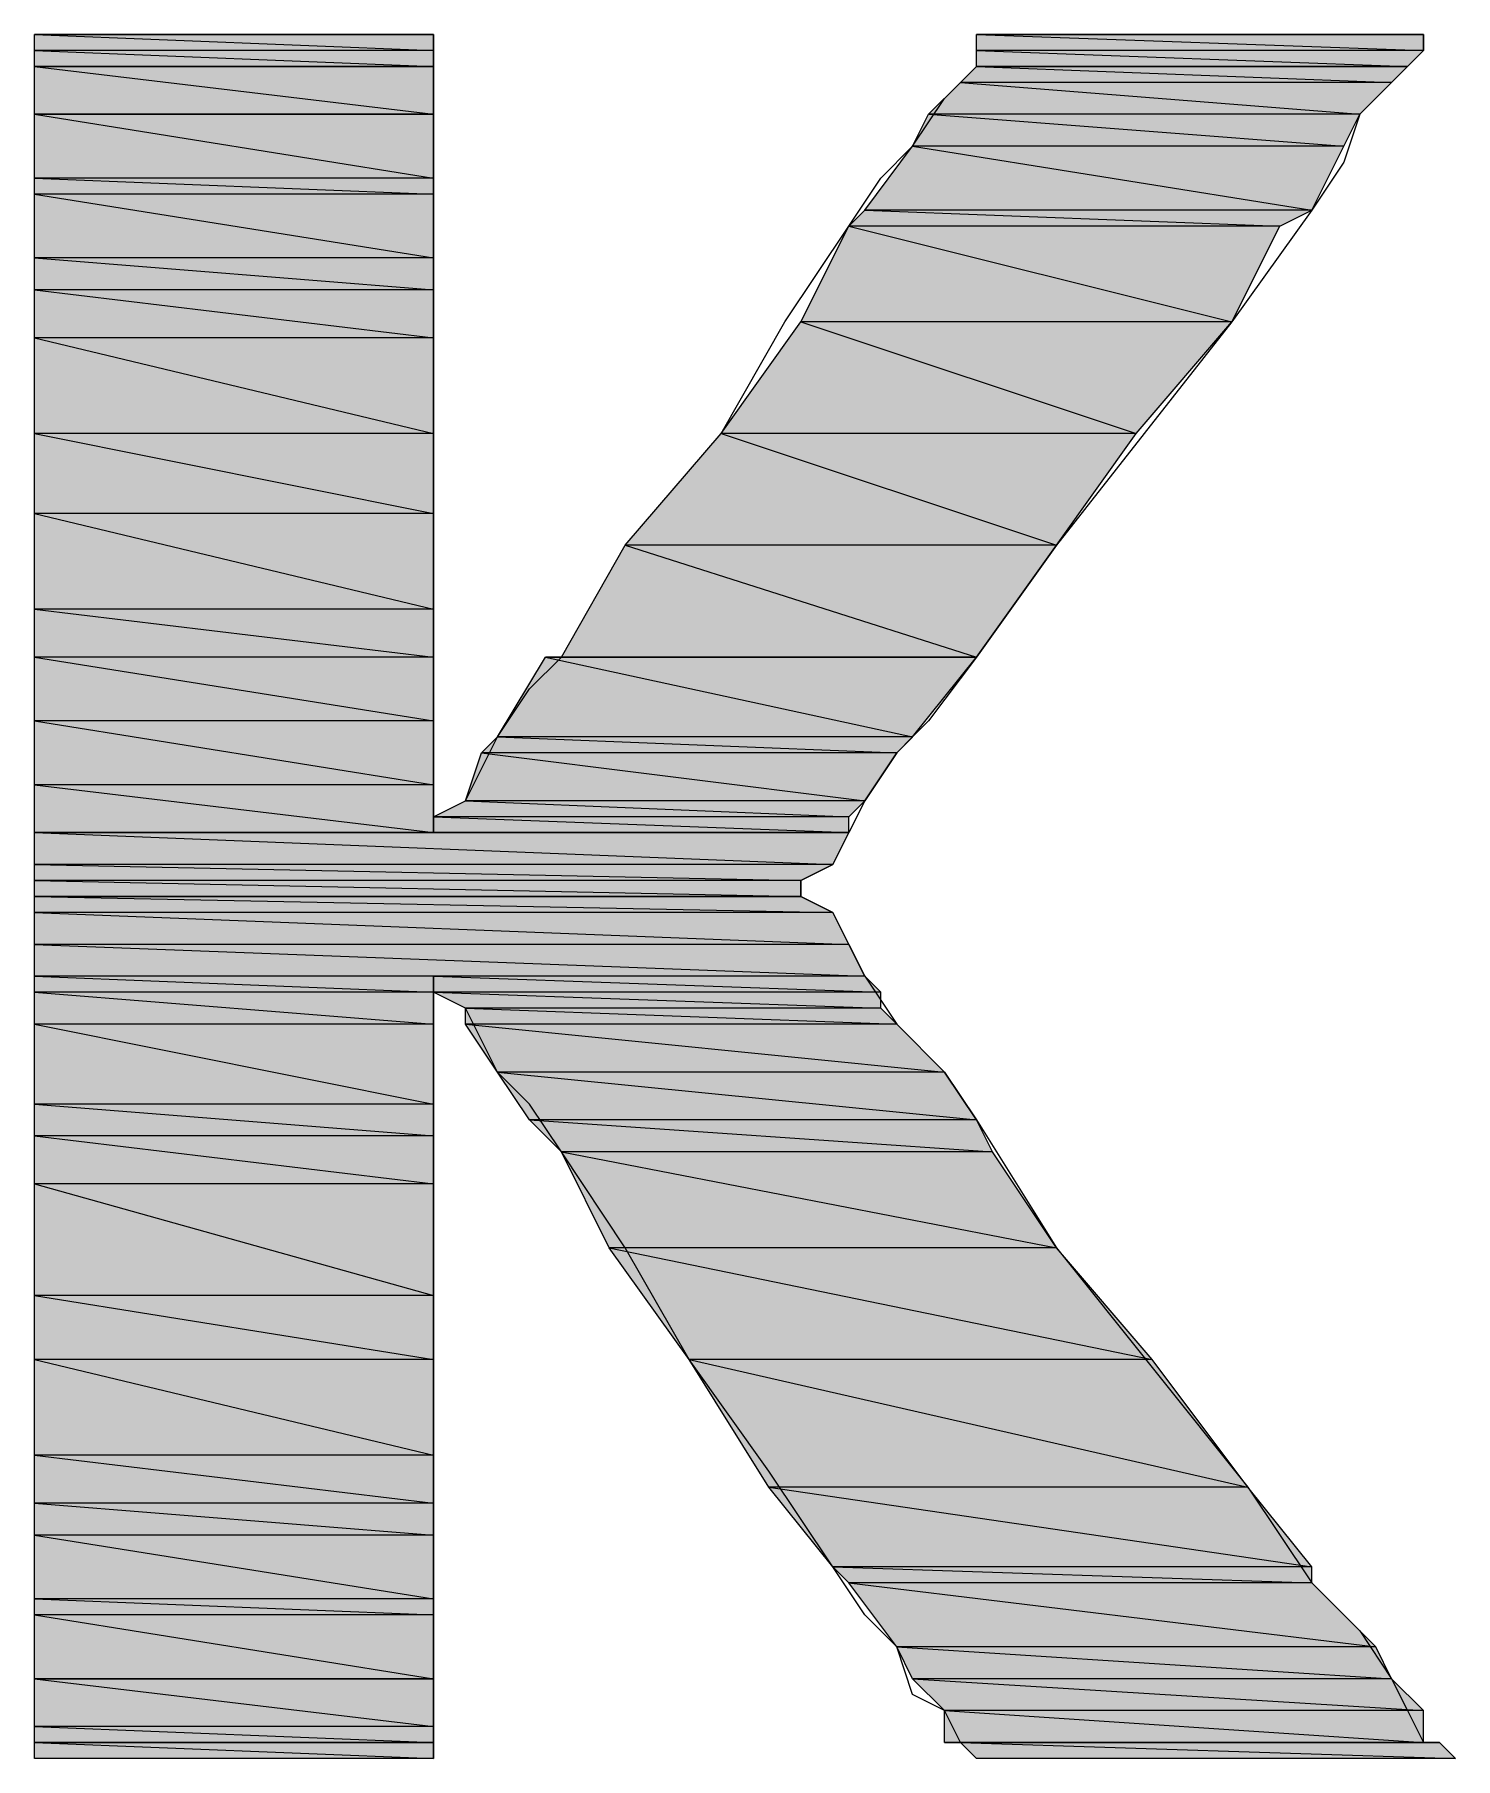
# Model space of a CAD drawing. Header units: millimetres. Extents: x -678 to 5260, y -935 to 3264.
# Drawn here: x 4863.18 to 4892.73, y -830.98 to -795.13 of the extents above; entities that cross this region are included whole.
import ezdxf

# ---------------------------------------------------------------- set-up
doc = ezdxf.new("R2010")
doc.units = ezdxf.units.MM
doc.header["$MEASUREMENT"] = 0
doc.layers.get('0').update_dxf_attribs({"linetype": 'CONTINUOUS'})

msp = doc.modelspace()

# ---------------------------------------------------------------- hatches: boundary and pattern name
at = {"true_color": 0x000007}
h = msp.add_hatch(color=7, dxfattribs=at)
h.paths.add_polyline_path([(4871.48192, -795.12832), (4863.18317, -795.12832), (4871.48192, -795.46027)])
h.paths.add_polyline_path([(4863.18317, -795.12832), (4871.48192, -795.46027), (4863.18317, -795.46027)])
h = msp.add_hatch(color=7, dxfattribs=at)
h.paths.add_polyline_path([(4892.06284, -795.12832), (4882.76823, -795.12832), (4892.06284, -795.46027)])
h.paths.add_polyline_path([(4882.76823, -795.12832), (4892.06284, -795.46027), (4882.76823, -795.46027)])
h = msp.add_hatch(color=7, dxfattribs=at)
h.paths.add_polyline_path([(4871.48192, -795.46027), (4863.18317, -795.46027), (4871.48192, -795.79222)])
h.paths.add_polyline_path([(4863.18317, -795.46027), (4871.48192, -795.79222), (4863.18317, -795.79222)])
h = msp.add_hatch(color=7, dxfattribs=at)
h.paths.add_polyline_path([(4892.06284, -795.46027), (4882.76823, -795.46027), (4891.73089, -795.79222)])
h.paths.add_polyline_path([(4882.76823, -795.46027), (4891.73089, -795.79222), (4882.76823, -795.79222)])
h = msp.add_hatch(color=7, dxfattribs=at)
h.paths.add_polyline_path([(4871.48192, -795.79222), (4863.18317, -795.79222), (4871.48192, -796.78807)])
h.paths.add_polyline_path([(4863.18317, -795.79222), (4871.48192, -796.78807), (4863.18317, -796.78807)])
h = msp.add_hatch(color=7, dxfattribs=at)
h.paths.add_polyline_path([(4891.73089, -795.79222), (4882.76823, -795.79222), (4891.39893, -796.12417)])
h.paths.add_polyline_path([(4882.76823, -795.79222), (4891.39893, -796.12417), (4882.43628, -796.12417)])
h = msp.add_hatch(color=7, dxfattribs=at)
h.paths.add_polyline_path([(4891.39893, -796.12417), (4882.43628, -796.12417), (4890.73503, -796.78807)])
h.paths.add_polyline_path([(4882.43628, -796.12417), (4890.73503, -796.78807), (4881.77238, -796.78807)])
h = msp.add_hatch(color=7, dxfattribs=at)
h.paths.add_polyline_path([(4871.48192, -796.78807), (4863.18317, -796.78807), (4871.48192, -798.11587)])
h.paths.add_polyline_path([(4863.18317, -796.78807), (4871.48192, -798.11587), (4863.18317, -798.11587)])
h = msp.add_hatch(color=7, dxfattribs=at)
h.paths.add_polyline_path([(4890.73503, -796.78807), (4881.77238, -796.78807), (4890.40308, -797.45197)])
h.paths.add_polyline_path([(4881.77238, -796.78807), (4890.40308, -797.45197), (4881.44043, -797.45197)])
h = msp.add_hatch(color=7, dxfattribs=at)
h.paths.add_polyline_path([(4890.40308, -797.45197), (4881.44043, -797.45197), (4889.73918, -798.77977)])
h.paths.add_polyline_path([(4881.44043, -797.45197), (4889.73918, -798.77977), (4880.44458, -798.77977)])
h = msp.add_hatch(color=7, dxfattribs=at)
h.paths.add_polyline_path([(4871.48192, -798.11587), (4863.18317, -798.11587), (4871.48192, -798.44782)])
h.paths.add_polyline_path([(4863.18317, -798.11587), (4871.48192, -798.44782), (4863.18317, -798.44782)])
h = msp.add_hatch(color=7, dxfattribs=at)
h.paths.add_polyline_path([(4871.48192, -798.44782), (4863.18317, -798.44782), (4871.48192, -799.77562)])
h.paths.add_polyline_path([(4863.18317, -798.44782), (4871.48192, -799.77562), (4863.18317, -799.77562)])
h = msp.add_hatch(color=7, dxfattribs=at)
h.paths.add_polyline_path([(4889.73918, -798.77977), (4880.44458, -798.77977), (4889.07528, -799.11172)])
h.paths.add_polyline_path([(4880.44458, -798.77977), (4889.07528, -799.11172), (4880.11263, -799.11172)])
h = msp.add_hatch(color=7, dxfattribs=at)
h.paths.add_polyline_path([(4889.07528, -799.11172), (4880.11263, -799.11172), (4888.07943, -801.10342)])
h.paths.add_polyline_path([(4880.11263, -799.11172), (4888.07943, -801.10342), (4879.11678, -801.10342)])
h = msp.add_hatch(color=7, dxfattribs=at)
h.paths.add_polyline_path([(4871.48192, -799.77562), (4863.18317, -799.77562), (4871.48192, -800.43952)])
h.paths.add_polyline_path([(4863.18317, -799.77562), (4871.48192, -800.43952), (4863.18317, -800.43952)])
h = msp.add_hatch(color=7, dxfattribs=at)
h.paths.add_polyline_path([(4871.48192, -800.43952), (4863.18317, -800.43952), (4871.48192, -801.43537)])
h.paths.add_polyline_path([(4863.18317, -800.43952), (4871.48192, -801.43537), (4863.18317, -801.43537)])
h = msp.add_hatch(color=7, dxfattribs=at)
h.paths.add_polyline_path([(4888.07943, -801.10342), (4879.11678, -801.10342), (4886.08773, -803.42707)])
h.paths.add_polyline_path([(4879.11678, -801.10342), (4886.08773, -803.42707), (4877.45703, -803.42707)])
h = msp.add_hatch(color=7, dxfattribs=at)
h.paths.add_polyline_path([(4871.48192, -801.43537), (4863.18317, -801.43537), (4871.48192, -803.42707)])
h.paths.add_polyline_path([(4863.18317, -801.43537), (4871.48192, -803.42707), (4863.18317, -803.42707)])
h = msp.add_hatch(color=7, dxfattribs=at)
h.paths.add_polyline_path([(4871.48192, -803.42707), (4863.18317, -803.42707), (4871.48192, -805.08682)])
h.paths.add_polyline_path([(4863.18317, -803.42707), (4871.48192, -805.08682), (4863.18317, -805.08682)])
h = msp.add_hatch(color=7, dxfattribs=at)
h.paths.add_polyline_path([(4886.08773, -803.42707), (4877.45703, -803.42707), (4884.42798, -805.75072)])
h.paths.add_polyline_path([(4877.45703, -803.42707), (4884.42798, -805.75072), (4875.46533, -805.75072)])
h = msp.add_hatch(color=7, dxfattribs=at)
h.paths.add_polyline_path([(4871.48192, -805.08682), (4863.18317, -805.08682), (4871.48192, -807.07852)])
h.paths.add_polyline_path([(4863.18317, -805.08682), (4871.48192, -807.07852), (4863.18317, -807.07852)])
h = msp.add_hatch(color=7, dxfattribs=at)
h.paths.add_polyline_path([(4884.42798, -805.75072), (4875.46533, -805.75072), (4882.76823, -808.07438)])
h.paths.add_polyline_path([(4875.46533, -805.75072), (4882.76823, -808.07438), (4874.13752, -808.07438)])
h = msp.add_hatch(color=7, dxfattribs=at)
h.paths.add_polyline_path([(4871.48192, -807.07852), (4863.18317, -807.07852), (4871.48192, -808.07438)])
h.paths.add_polyline_path([(4863.18317, -807.07852), (4871.48192, -808.07438), (4863.18317, -808.07438)])
h = msp.add_hatch(color=7, dxfattribs=at)
h.paths.add_polyline_path([(4871.48192, -808.07438), (4863.18317, -808.07438), (4871.48192, -809.40218)])
h.paths.add_polyline_path([(4863.18317, -808.07438), (4871.48192, -809.40218), (4863.18317, -809.40218)])
h = msp.add_hatch(color=7, dxfattribs=at)
h.paths.add_polyline_path([(4882.76823, -808.07438), (4873.80557, -808.07438), (4881.44043, -809.73413)])
h.paths.add_polyline_path([(4873.80557, -808.07438), (4881.44043, -809.73413), (4872.80972, -809.73413)])
h = msp.add_hatch(color=7, dxfattribs=at)
h.paths.add_polyline_path([(4882.76823, -808.07438), (4874.13752, -808.07438)])
h.paths.add_polyline_path([(4874.13752, -808.07438), (4882.76823, -808.07438), (4873.80557, -808.07438)])
h = msp.add_hatch(color=7, dxfattribs=at)
h.paths.add_polyline_path([(4871.48192, -809.40218), (4863.18317, -809.40218), (4871.48192, -810.72998)])
h.paths.add_polyline_path([(4863.18317, -809.40218), (4871.48192, -810.72998), (4863.18317, -810.72998)])
h = msp.add_hatch(color=7, dxfattribs=at)
h.paths.add_polyline_path([(4881.44043, -809.73413), (4872.80972, -809.73413), (4881.10848, -810.06608)])
h.paths.add_polyline_path([(4872.80972, -809.73413), (4881.10848, -810.06608), (4872.47777, -810.06608)])
h = msp.add_hatch(color=7, dxfattribs=at)
h.paths.add_polyline_path([(4881.10848, -810.06608), (4872.47777, -810.06608), (4880.44458, -811.06193)])
h.paths.add_polyline_path([(4872.47777, -810.06608), (4880.44458, -811.06193), (4872.14582, -811.06193)])
h = msp.add_hatch(color=7, dxfattribs=at)
h.paths.add_polyline_path([(4871.48192, -810.72998), (4863.18317, -810.72998), (4871.48192, -811.72583)])
h.paths.add_polyline_path([(4863.18317, -810.72998), (4871.48192, -811.72583), (4863.18317, -811.72583)])
h = msp.add_hatch(color=7, dxfattribs=at)
h.paths.add_polyline_path([(4880.44458, -811.06193), (4872.14582, -811.06193), (4880.11263, -811.39388)])
h.paths.add_polyline_path([(4872.14582, -811.06193), (4880.11263, -811.39388), (4871.48192, -811.39388)])
h = msp.add_hatch(color=7, dxfattribs=at)
h.paths.add_polyline_path([(4880.11263, -811.39388), (4871.48192, -811.39388), (4880.11263, -811.72583)])
h.paths.add_polyline_path([(4871.48192, -811.39388), (4880.11263, -811.72583), (4871.48192, -811.72583)])
h = msp.add_hatch(color=7, dxfattribs=at)
h.paths.add_polyline_path([(4880.11263, -811.72583), (4863.18317, -811.72583), (4879.78068, -812.38973)])
h.paths.add_polyline_path([(4863.18317, -811.72583), (4879.78068, -812.38973), (4863.18317, -812.38973)])
h = msp.add_hatch(color=7, dxfattribs=at)
h.paths.add_polyline_path([(4879.78068, -812.38973), (4863.18317, -812.38973), (4879.11678, -812.72168)])
h.paths.add_polyline_path([(4863.18317, -812.38973), (4879.11678, -812.72168), (4863.18317, -812.72168)])
h = msp.add_hatch(color=7, dxfattribs=at)
h.paths.add_polyline_path([(4879.11678, -812.72168), (4863.18317, -812.72168), (4879.11678, -813.05363)])
h.paths.add_polyline_path([(4863.18317, -812.72168), (4879.11678, -813.05363), (4863.18317, -813.05363)])
h = msp.add_hatch(color=7, dxfattribs=at)
h.paths.add_polyline_path([(4879.11678, -813.05363), (4863.18317, -813.05363), (4879.78068, -813.38558)])
h.paths.add_polyline_path([(4863.18317, -813.05363), (4879.78068, -813.38558), (4863.18317, -813.38558)])
h = msp.add_hatch(color=7, dxfattribs=at)
h.paths.add_polyline_path([(4879.78068, -813.38558), (4863.18317, -813.38558), (4880.11263, -814.04948)])
h.paths.add_polyline_path([(4863.18317, -813.38558), (4880.11263, -814.04948), (4863.18317, -814.04948)])
h = msp.add_hatch(color=7, dxfattribs=at)
h.paths.add_polyline_path([(4880.11263, -814.04948), (4863.18317, -814.04948), (4880.44458, -814.71338)])
h.paths.add_polyline_path([(4863.18317, -814.04948), (4880.44458, -814.71338), (4863.18317, -814.71338)])
h = msp.add_hatch(color=7, dxfattribs=at)
h.paths.add_polyline_path([(4871.48192, -814.71338), (4863.18317, -814.71338), (4871.48192, -815.04533)])
h.paths.add_polyline_path([(4863.18317, -814.71338), (4871.48192, -815.04533), (4863.18317, -815.04533)])
h = msp.add_hatch(color=7, dxfattribs=at)
h.paths.add_polyline_path([(4880.44458, -814.71338), (4871.48192, -814.71338), (4880.77653, -815.04533)])
h.paths.add_polyline_path([(4871.48192, -814.71338), (4880.77653, -815.04533), (4871.48192, -815.04533)])
h = msp.add_hatch(color=7, dxfattribs=at)
h.paths.add_polyline_path([(4871.48192, -815.04533), (4863.18317, -815.04533), (4871.48192, -815.70923)])
h.paths.add_polyline_path([(4863.18317, -815.04533), (4871.48192, -815.70923), (4863.18317, -815.70923)])
h = msp.add_hatch(color=7, dxfattribs=at)
h.paths.add_polyline_path([(4880.77653, -815.04533), (4871.48192, -815.04533), (4880.77653, -815.37728)])
h.paths.add_polyline_path([(4871.48192, -815.04533), (4880.77653, -815.37728), (4872.14582, -815.37728)])
h = msp.add_hatch(color=7, dxfattribs=at)
h.paths.add_polyline_path([(4880.77653, -815.37728), (4872.14582, -815.37728), (4881.10848, -815.70923)])
h.paths.add_polyline_path([(4872.14582, -815.37728), (4881.10848, -815.70923), (4872.14582, -815.70923)])
h = msp.add_hatch(color=7, dxfattribs=at)
h.paths.add_polyline_path([(4871.48192, -815.70923), (4863.18317, -815.70923), (4871.48192, -817.36898)])
h.paths.add_polyline_path([(4863.18317, -815.70923), (4871.48192, -817.36898), (4863.18317, -817.36898)])
h = msp.add_hatch(color=7, dxfattribs=at)
h.paths.add_polyline_path([(4881.10848, -815.70923), (4872.14582, -815.70923), (4882.10433, -816.70508)])
h.paths.add_polyline_path([(4872.14582, -815.70923), (4882.10433, -816.70508), (4872.80972, -816.70508)])
h = msp.add_hatch(color=7, dxfattribs=at)
h.paths.add_polyline_path([(4882.10433, -816.70508), (4872.80972, -816.70508), (4882.76823, -817.70093)])
h.paths.add_polyline_path([(4872.80972, -816.70508), (4882.76823, -817.70093), (4873.47362, -817.70093)])
h = msp.add_hatch(color=7, dxfattribs=at)
h.paths.add_polyline_path([(4871.48192, -817.36898), (4863.18317, -817.36898), (4871.48192, -818.03288)])
h.paths.add_polyline_path([(4863.18317, -817.36898), (4871.48192, -818.03288), (4863.18317, -818.03288)])
h = msp.add_hatch(color=7, dxfattribs=at)
h.paths.add_polyline_path([(4882.76823, -817.70093), (4873.47362, -817.70093), (4883.10018, -818.36483)])
h.paths.add_polyline_path([(4873.47362, -817.70093), (4883.10018, -818.36483), (4874.13752, -818.36483)])
h = msp.add_hatch(color=7, dxfattribs=at)
h.paths.add_polyline_path([(4871.48192, -818.03288), (4863.18317, -818.03288), (4871.48192, -819.02873)])
h.paths.add_polyline_path([(4863.18317, -818.03288), (4871.48192, -819.02873), (4863.18317, -819.02873)])
h = msp.add_hatch(color=7, dxfattribs=at)
h.paths.add_polyline_path([(4883.10018, -818.36483), (4874.13752, -818.36483), (4884.42798, -820.35653)])
h.paths.add_polyline_path([(4874.13752, -818.36483), (4884.42798, -820.35653), (4875.13337, -820.35653)])
h = msp.add_hatch(color=7, dxfattribs=at)
h.paths.add_polyline_path([(4871.48192, -819.02873), (4863.18317, -819.02873), (4871.48192, -821.35238)])
h.paths.add_polyline_path([(4863.18317, -819.02873), (4871.48192, -821.35238), (4863.18317, -821.35238)])
h = msp.add_hatch(color=7, dxfattribs=at)
h.paths.add_polyline_path([(4884.42798, -820.35653), (4875.13337, -820.35653), (4886.41968, -822.68018)])
h.paths.add_polyline_path([(4875.13337, -820.35653), (4886.41968, -822.68018), (4876.79313, -822.68018)])
h = msp.add_hatch(color=7, dxfattribs=at)
h.paths.add_polyline_path([(4871.48192, -821.35238), (4863.18317, -821.35238), (4871.48192, -822.68018)])
h.paths.add_polyline_path([(4863.18317, -821.35238), (4871.48192, -822.68018), (4863.18317, -822.68018)])
h = msp.add_hatch(color=7, dxfattribs=at)
h.paths.add_polyline_path([(4871.48192, -822.68018), (4863.18317, -822.68018), (4871.48192, -824.67189)])
h.paths.add_polyline_path([(4863.18317, -822.68018), (4871.48192, -824.67189), (4863.18317, -824.67189)])
h = msp.add_hatch(color=7, dxfattribs=at)
h.paths.add_polyline_path([(4886.41968, -822.68018), (4876.79313, -822.68018), (4888.41138, -825.33579)])
h.paths.add_polyline_path([(4876.79313, -822.68018), (4888.41138, -825.33579), (4878.45288, -825.33579)])
h = msp.add_hatch(color=7, dxfattribs=at)
h.paths.add_polyline_path([(4871.48192, -824.67189), (4863.18317, -824.67189), (4871.48192, -825.66774)])
h.paths.add_polyline_path([(4863.18317, -824.67189), (4871.48192, -825.66774), (4863.18317, -825.66774)])
h = msp.add_hatch(color=7, dxfattribs=at)
h.paths.add_polyline_path([(4888.41138, -825.33579), (4878.45288, -825.33579), (4889.73918, -826.99554)])
h.paths.add_polyline_path([(4878.45288, -825.33579), (4889.73918, -826.99554), (4879.78068, -826.99554)])
h = msp.add_hatch(color=7, dxfattribs=at)
h.paths.add_polyline_path([(4871.48192, -825.66774), (4863.18317, -825.66774), (4871.48192, -826.33164)])
h.paths.add_polyline_path([(4863.18317, -825.66774), (4871.48192, -826.33164), (4863.18317, -826.33164)])
h = msp.add_hatch(color=7, dxfattribs=at)
h.paths.add_polyline_path([(4871.48192, -826.33164), (4863.18317, -826.33164), (4871.48192, -827.65944)])
h.paths.add_polyline_path([(4863.18317, -826.33164), (4871.48192, -827.65944), (4863.18317, -827.65944)])
h = msp.add_hatch(color=7, dxfattribs=at)
h.paths.add_polyline_path([(4889.73918, -826.99554), (4879.78068, -826.99554), (4889.73918, -827.32749)])
h.paths.add_polyline_path([(4879.78068, -826.99554), (4889.73918, -827.32749), (4880.11263, -827.32749)])
h = msp.add_hatch(color=7, dxfattribs=at)
h.paths.add_polyline_path([(4889.73918, -827.32749), (4880.11263, -827.32749), (4891.06698, -828.65529)])
h.paths.add_polyline_path([(4880.11263, -827.32749), (4891.06698, -828.65529), (4881.10848, -828.65529)])
h = msp.add_hatch(color=7, dxfattribs=at)
h.paths.add_polyline_path([(4871.48192, -827.65944), (4863.18317, -827.65944), (4871.48192, -827.99139)])
h.paths.add_polyline_path([(4863.18317, -827.65944), (4871.48192, -827.99139), (4863.18317, -827.99139)])
h = msp.add_hatch(color=7, dxfattribs=at)
h.paths.add_polyline_path([(4871.48192, -827.99139), (4863.18317, -827.99139), (4871.48192, -829.31919)])
h.paths.add_polyline_path([(4863.18317, -827.99139), (4871.48192, -829.31919), (4863.18317, -829.31919)])
h = msp.add_hatch(color=7, dxfattribs=at)
h.paths.add_polyline_path([(4891.06698, -828.65529), (4881.10848, -828.65529), (4891.39893, -829.31919)])
h.paths.add_polyline_path([(4881.10848, -828.65529), (4891.39893, -829.31919), (4881.44043, -829.31919)])
h = msp.add_hatch(color=7, dxfattribs=at)
h.paths.add_polyline_path([(4871.48192, -829.31919), (4863.18317, -829.31919), (4871.48192, -830.31504)])
h.paths.add_polyline_path([(4863.18317, -829.31919), (4871.48192, -830.31504), (4863.18317, -830.31504)])
h = msp.add_hatch(color=7, dxfattribs=at)
h.paths.add_polyline_path([(4891.39893, -829.31919), (4881.44043, -829.31919), (4892.06284, -829.98309)])
h.paths.add_polyline_path([(4881.44043, -829.31919), (4892.06284, -829.98309), (4882.10433, -829.98309)])
h = msp.add_hatch(color=7, dxfattribs=at)
h.paths.add_polyline_path([(4892.06284, -829.98309), (4882.10433, -829.98309), (4892.06284, -830.64699)])
h.paths.add_polyline_path([(4882.10433, -829.98309), (4892.06284, -830.64699), (4882.10433, -830.64699)])
h = msp.add_hatch(color=7, dxfattribs=at)
h.paths.add_polyline_path([(4871.48192, -830.31504), (4863.18317, -830.31504), (4871.48192, -830.64699)])
h.paths.add_polyline_path([(4863.18317, -830.31504), (4871.48192, -830.64699), (4863.18317, -830.64699)])
h = msp.add_hatch(color=7, dxfattribs=at)
h.paths.add_polyline_path([(4871.48192, -830.64699), (4863.18317, -830.64699), (4871.48192, -830.97894)])
h.paths.add_polyline_path([(4863.18317, -830.64699), (4871.48192, -830.97894), (4863.18317, -830.97894)])
h = msp.add_hatch(color=7, dxfattribs=at)
h.paths.add_polyline_path([(4892.39479, -830.64699), (4882.43628, -830.64699), (4892.72674, -830.97894)])
h.paths.add_polyline_path([(4882.43628, -830.64699), (4892.72674, -830.97894), (4882.76823, -830.97894)])

# ---------------------------------------------------------------- linework, layer by layer
at = {"color": 7, "linetype": 'Continuous', "lineweight": -2, "true_color": 0x000007}
for points in [[(4871.48192, -795.12832), (4863.18317, -795.12832), (4871.48192, -795.46027)], [(4863.18317, -795.12832), (4871.48192, -795.46027), (4863.18317, -795.46027)], [(4883.10018, -795.12832), (4892.06284, -795.12832), (4882.76823, -795.12832)], [(4892.06284, -795.12832), (4882.76823, -795.12832), (4892.06284, -795.46027)], [(4882.76823, -795.12832), (4892.06284, -795.46027), (4882.76823, -795.46027)], [(4892.06284, -795.12832), (4883.10018, -795.12832)], [(4871.48192, -795.46027), (4863.18317, -795.46027), (4871.48192, -795.79222)], [(4863.18317, -795.46027), (4871.48192, -795.79222), (4863.18317, -795.79222)], [(4892.06284, -795.46027), (4882.76823, -795.46027), (4891.73089, -795.79222)], [(4882.76823, -795.46027), (4891.73089, -795.79222), (4882.76823, -795.79222)], [(4871.48192, -795.79222), (4863.18317, -795.79222)], [(4863.18317, -795.79222), (4871.48192, -795.79222)], [(4871.48192, -795.79222), (4863.18317, -795.79222), (4871.48192, -796.78807)], [(4863.18317, -795.79222), (4871.48192, -796.78807), (4863.18317, -796.78807)], [(4882.76823, -795.79222), (4891.39893, -796.12417), (4882.43628, -796.12417)], [(4891.73089, -795.79222), (4882.76823, -795.79222)], [(4882.76823, -795.79222), (4891.73089, -795.79222)], [(4891.73089, -795.79222), (4882.76823, -795.79222), (4891.39893, -796.12417)], [(4882.43628, -796.12417), (4890.73503, -796.78807), (4881.77238, -796.78807)], [(4891.39893, -796.12417), (4882.43628, -796.12417), (4890.73503, -796.78807)], [(4863.18317, -796.78807), (4871.48192, -796.78807), (4871.48192, -796.78807)], [(4871.48192, -796.78807), (4871.48192, -796.78807), (4863.18317, -796.78807)], [(4871.48192, -796.78807), (4863.18317, -796.78807), (4871.48192, -798.11587)], [(4863.18317, -796.78807), (4871.48192, -798.11587), (4863.18317, -798.11587)], [(4881.77238, -796.78807), (4890.40308, -797.45197), (4881.44043, -797.45197)], [(4890.73503, -796.78807), (4881.77238, -796.78807), (4890.40308, -797.45197)], [(4881.44043, -797.45197), (4889.73918, -798.77977), (4880.44458, -798.77977)], [(4890.40308, -797.45197), (4881.44043, -797.45197), (4889.73918, -798.77977)], [(4871.48192, -798.11587), (4863.18317, -798.11587), (4871.48192, -798.44782)], [(4863.18317, -798.11587), (4871.48192, -798.44782), (4863.18317, -798.44782)], [(4871.48192, -798.44782), (4863.18317, -798.44782), (4871.48192, -799.77562)], [(4863.18317, -798.44782), (4871.48192, -799.77562), (4863.18317, -799.77562)], [(4880.44458, -798.77977), (4889.07528, -799.11172), (4880.11263, -799.11172)], [(4889.73918, -798.77977), (4880.44458, -798.77977), (4889.07528, -799.11172)], [(4880.11263, -799.11172), (4888.07943, -801.10342), (4879.11678, -801.10342)], [(4889.07528, -799.11172), (4880.11263, -799.11172), (4888.07943, -801.10342)], [(4871.48192, -799.77562), (4863.18317, -799.77562), (4871.48192, -800.43952)], [(4863.18317, -799.77562), (4871.48192, -800.43952), (4863.18317, -800.43952)], [(4871.48192, -800.43952), (4863.18317, -800.43952), (4871.48192, -801.43537)], [(4863.18317, -800.43952), (4871.48192, -801.43537), (4863.18317, -801.43537)], [(4879.11678, -801.10342), (4886.08773, -803.42707), (4877.45703, -803.42707)], [(4888.07943, -801.10342), (4879.11678, -801.10342), (4886.08773, -803.42707)], [(4871.48192, -801.43537), (4863.18317, -801.43537), (4871.48192, -803.42707)], [(4863.18317, -801.43537), (4871.48192, -803.42707), (4863.18317, -803.42707)], [(4871.48192, -803.42707), (4863.18317, -803.42707), (4871.48192, -805.08682)], [(4863.18317, -803.42707), (4871.48192, -805.08682), (4863.18317, -805.08682)], [(4877.45703, -803.42707), (4884.42798, -805.75072), (4875.46533, -805.75072)], [(4886.08773, -803.42707), (4877.45703, -803.42707), (4884.42798, -805.75072)], [(4871.48192, -805.08682), (4863.18317, -805.08682), (4871.48192, -807.07852)], [(4863.18317, -805.08682), (4871.48192, -807.07852), (4863.18317, -807.07852)], [(4875.46533, -805.75072), (4882.76823, -808.07438), (4874.13752, -808.07438)], [(4884.42798, -805.75072), (4875.46533, -805.75072), (4882.76823, -808.07438)], [(4871.48192, -807.07852), (4863.18317, -807.07852), (4871.48192, -808.07438)], [(4863.18317, -807.07852), (4871.48192, -808.07438), (4863.18317, -808.07438)], [(4871.48192, -808.07438), (4863.18317, -808.07438), (4871.48192, -809.40218)], [(4863.18317, -808.07438), (4871.48192, -809.40218), (4863.18317, -809.40218)], [(4873.80557, -808.07438), (4881.44043, -809.73413), (4872.80972, -809.73413)], [(4874.13752, -808.07438), (4882.76823, -808.07438), (4873.80557, -808.07438)], [(4882.76823, -808.07438), (4873.80557, -808.07438), (4881.44043, -809.73413)], [(4882.76823, -808.07438), (4874.13752, -808.07438)], [(4871.48192, -809.40218), (4863.18317, -809.40218), (4871.48192, -810.72998)], [(4863.18317, -809.40218), (4871.48192, -810.72998), (4863.18317, -810.72998)], [(4872.80972, -809.73413), (4881.10848, -810.06608), (4872.47777, -810.06608)], [(4881.44043, -809.73413), (4872.80972, -809.73413), (4881.10848, -810.06608)], [(4872.47777, -810.06608), (4880.44458, -811.06193), (4872.14582, -811.06193)], [(4881.10848, -810.06608), (4872.47777, -810.06608), (4880.44458, -811.06193)], [(4871.48192, -810.72998), (4863.18317, -810.72998), (4871.48192, -811.72583)], [(4863.18317, -810.72998), (4871.48192, -811.72583), (4863.18317, -811.72583)], [(4872.14582, -811.06193), (4880.11263, -811.39388), (4871.48192, -811.39388)], [(4880.44458, -811.06193), (4872.14582, -811.06193), (4880.11263, -811.39388)], [(4880.11263, -811.39388), (4871.48192, -811.39388), (4880.11263, -811.72583)], [(4871.48192, -811.39388), (4880.11263, -811.72583), (4871.48192, -811.72583)], [(4871.48192, -811.72583), (4871.48192, -811.72583), (4863.18317, -811.72583)], [(4871.48192, -811.72583), (4863.18317, -811.72583)], [(4863.18317, -811.72583), (4871.48192, -811.72583), (4871.48192, -811.72583)], [(4871.48192, -811.72583), (4871.48192, -811.72583), (4863.18317, -811.72583)], [(4880.11263, -811.72583), (4863.18317, -811.72583)], [(4863.18317, -811.72583), (4880.11263, -811.72583)], [(4880.11263, -811.72583), (4863.18317, -811.72583), (4879.78068, -812.38973)], [(4863.18317, -811.72583), (4879.78068, -812.38973), (4863.18317, -812.38973)], [(4871.48192, -811.72583), (4880.11263, -811.72583), (4880.11263, -811.72583)], [(4880.11263, -811.72583), (4880.11263, -811.72583), (4871.48192, -811.72583)], [(4879.78068, -812.38973), (4863.18317, -812.38973), (4879.11678, -812.72168)], [(4863.18317, -812.38973), (4879.11678, -812.72168), (4863.18317, -812.72168)], [(4879.11678, -812.72168), (4863.18317, -812.72168), (4879.11678, -813.05363)], [(4863.18317, -812.72168), (4879.11678, -813.05363), (4863.18317, -813.05363)], [(4863.18317, -813.05363), (4879.11678, -813.05363), (4879.11678, -813.05363)], [(4879.11678, -813.05363), (4879.11678, -813.05363), (4863.18317, -813.05363)], [(4863.18317, -813.05363), (4879.11678, -813.05363), (4879.11678, -813.05363)], [(4879.11678, -813.05363), (4879.11678, -813.05363), (4863.18317, -813.05363)], [(4879.11678, -813.05363), (4863.18317, -813.05363), (4879.78068, -813.38558)], [(4863.18317, -813.05363), (4879.78068, -813.38558), (4863.18317, -813.38558)], [(4879.78068, -813.38558), (4863.18317, -813.38558), (4880.11263, -814.04948)], [(4863.18317, -813.38558), (4880.11263, -814.04948), (4863.18317, -814.04948)], [(4880.11263, -814.04948), (4863.18317, -814.04948), (4880.44458, -814.71338)], [(4863.18317, -814.04948), (4880.44458, -814.71338), (4863.18317, -814.71338)], [(4871.48192, -814.71338), (4863.18317, -814.71338), (4871.48192, -815.04533)], [(4863.18317, -814.71338), (4871.48192, -815.04533), (4863.18317, -815.04533)], [(4880.44458, -814.71338), (4871.48192, -814.71338), (4880.77653, -815.04533)], [(4871.48192, -814.71338), (4880.77653, -815.04533), (4871.48192, -815.04533)], [(4871.48192, -815.04533), (4863.18317, -815.04533), (4871.48192, -815.70923)], [(4863.18317, -815.04533), (4871.48192, -815.70923), (4863.18317, -815.70923)], [(4880.77653, -815.04533), (4871.48192, -815.04533), (4880.77653, -815.37728)], [(4871.48192, -815.04533), (4880.77653, -815.37728), (4872.14582, -815.37728)], [(4880.77653, -815.37728), (4872.14582, -815.37728), (4881.10848, -815.70923)], [(4872.14582, -815.37728), (4881.10848, -815.70923), (4872.14582, -815.70923)], [(4871.48192, -815.70923), (4863.18317, -815.70923), (4871.48192, -817.36898)], [(4863.18317, -815.70923), (4871.48192, -817.36898), (4863.18317, -817.36898)], [(4881.10848, -815.70923), (4872.14582, -815.70923), (4882.10433, -816.70508)], [(4872.14582, -815.70923), (4882.10433, -816.70508), (4872.80972, -816.70508)], [(4882.10433, -816.70508), (4872.80972, -816.70508), (4882.76823, -817.70093)], [(4872.80972, -816.70508), (4882.76823, -817.70093), (4873.47362, -817.70093)], [(4871.48192, -817.36898), (4863.18317, -817.36898), (4871.48192, -818.03288)], [(4863.18317, -817.36898), (4871.48192, -818.03288), (4863.18317, -818.03288)], [(4882.76823, -817.70093), (4873.47362, -817.70093), (4883.10018, -818.36483)], [(4873.47362, -817.70093), (4883.10018, -818.36483), (4874.13752, -818.36483)], [(4871.48192, -818.03288), (4863.18317, -818.03288), (4871.48192, -819.02873)], [(4863.18317, -818.03288), (4871.48192, -819.02873), (4863.18317, -819.02873)], [(4883.10018, -818.36483), (4874.13752, -818.36483), (4884.42798, -820.35653)], [(4874.13752, -818.36483), (4884.42798, -820.35653), (4875.13337, -820.35653)], [(4871.48192, -819.02873), (4863.18317, -819.02873), (4871.48192, -821.35238)], [(4863.18317, -819.02873), (4871.48192, -821.35238), (4863.18317, -821.35238)], [(4884.42798, -820.35653), (4875.13337, -820.35653), (4886.41968, -822.68018)], [(4875.13337, -820.35653), (4886.41968, -822.68018), (4876.79313, -822.68018)], [(4871.48192, -821.35238), (4863.18317, -821.35238), (4871.48192, -822.68018)], [(4863.18317, -821.35238), (4871.48192, -822.68018), (4863.18317, -822.68018)], [(4871.48192, -822.68018), (4863.18317, -822.68018), (4871.48192, -824.67189)], [(4863.18317, -822.68018), (4871.48192, -824.67189), (4863.18317, -824.67189)], [(4886.41968, -822.68018), (4876.79313, -822.68018), (4888.41138, -825.33579)], [(4876.79313, -822.68018), (4888.41138, -825.33579), (4878.45288, -825.33579)], [(4871.48192, -824.67189), (4863.18317, -824.67189), (4871.48192, -825.66774)], [(4863.18317, -824.67189), (4871.48192, -825.66774), (4863.18317, -825.66774)], [(4888.41138, -825.33579), (4878.45288, -825.33579), (4889.73918, -826.99554)], [(4878.45288, -825.33579), (4889.73918, -826.99554), (4879.78068, -826.99554)], [(4871.48192, -825.66774), (4863.18317, -825.66774), (4871.48192, -826.33164)], [(4863.18317, -825.66774), (4871.48192, -826.33164), (4863.18317, -826.33164)], [(4871.48192, -826.33164), (4863.18317, -826.33164), (4871.48192, -827.65944)], [(4863.18317, -826.33164), (4871.48192, -827.65944), (4863.18317, -827.65944)], [(4889.73918, -826.99554), (4879.78068, -826.99554), (4889.73918, -827.32749)], [(4879.78068, -826.99554), (4889.73918, -827.32749), (4880.11263, -827.32749)], [(4889.73918, -827.32749), (4880.11263, -827.32749), (4891.06698, -828.65529)], [(4880.11263, -827.32749), (4891.06698, -828.65529), (4881.10848, -828.65529)], [(4871.48192, -827.65944), (4863.18317, -827.65944), (4871.48192, -827.99139)], [(4863.18317, -827.65944), (4871.48192, -827.99139), (4863.18317, -827.99139)], [(4871.48192, -827.99139), (4863.18317, -827.99139), (4871.48192, -829.31919)], [(4863.18317, -827.99139), (4871.48192, -829.31919), (4863.18317, -829.31919)], [(4891.06698, -828.65529), (4881.10848, -828.65529), (4891.39893, -829.31919)], [(4881.10848, -828.65529), (4891.39893, -829.31919), (4881.44043, -829.31919)], [(4871.48192, -829.31919), (4863.18317, -829.31919)], [(4863.18317, -829.31919), (4871.48192, -829.31919)], [(4871.48192, -829.31919), (4863.18317, -829.31919), (4871.48192, -830.31504)], [(4863.18317, -829.31919), (4871.48192, -830.31504), (4863.18317, -830.31504)], [(4891.39893, -829.31919), (4881.44043, -829.31919), (4892.06284, -829.98309)], [(4881.44043, -829.31919), (4892.06284, -829.98309), (4882.10433, -829.98309)], [(4892.06284, -829.98309), (4882.10433, -829.98309), (4892.06284, -830.64699)], [(4882.10433, -829.98309), (4892.06284, -830.64699), (4882.10433, -830.64699)], [(4871.48192, -830.31504), (4863.18317, -830.31504), (4871.48192, -830.64699)], [(4863.18317, -830.31504), (4871.48192, -830.64699), (4863.18317, -830.64699)], [(4871.48192, -830.64699), (4863.18317, -830.64699)], [(4863.18317, -830.64699), (4871.48192, -830.64699)], [(4871.48192, -830.64699), (4863.18317, -830.64699), (4871.48192, -830.97894)], [(4863.18317, -830.64699), (4871.48192, -830.97894), (4863.18317, -830.97894)], [(4892.06284, -830.64699), (4882.10433, -830.64699), (4892.39479, -830.64699)], [(4882.10433, -830.64699), (4892.39479, -830.64699), (4882.43628, -830.64699)], [(4892.39479, -830.64699), (4882.43628, -830.64699)], [(4882.43628, -830.64699), (4892.39479, -830.64699)], [(4882.43628, -830.64699), (4892.39479, -830.64699), (4892.39479, -830.64699)], [(4892.39479, -830.64699), (4892.39479, -830.64699), (4882.43628, -830.64699)], [(4892.39479, -830.64699), (4882.43628, -830.64699), (4892.72674, -830.97894)], [(4882.43628, -830.64699), (4892.72674, -830.97894), (4882.76823, -830.97894)]]:
    msp.add_lwpolyline(points, close=True, dxfattribs=at)
at = {"color": 7, "linetype": 'Continuous', "lineweight": 9, "true_color": 0x000007}
msp.add_lwpolyline([(4892.72674, -830.97894), (4892.39479, -830.97894), (4892.06284, -830.97894), (4891.39893, -830.97894), (4890.40308, -830.97894), (4889.40723, -830.97894), (4886.75163, -830.97894), (4885.09188, -830.97894), (4884.09603, -830.97894), (4883.10018, -830.97894), (4882.76823, -830.97894), (4882.43628, -830.64699), (4882.43628, -830.64699), (4882.10433, -829.98309), (4881.44043, -829.65114), (4881.10848, -828.65529), (4880.44458, -827.99139), (4879.78068, -826.99554), (4878.45288, -825.00384), (4876.79313, -822.68018), (4875.46533, -820.35653), (4874.13752, -818.36483), (4873.47362, -817.36898), (4872.80972, -816.70508), (4872.47777, -816.04118), (4872.14582, -815.37728), (4871.48192, -815.04533), (4871.48192, -814.71338), (4871.48192, -814.71338), (4871.48192, -815.04533), (4871.48192, -815.04533), (4871.48192, -815.70923), (4871.48192, -816.37313), (4871.48192, -817.36898), (4871.48192, -819.36068), (4871.48192, -821.35238), (4871.48192, -825.66774), (4871.48192, -827.65944), (4871.48192, -828.65529), (4871.48192, -829.31919), (4871.48192, -829.98309), (4871.48192, -830.64699), (4871.48192, -830.64699), (4871.48192, -830.97894), (4870.81802, -830.97894), (4869.82217, -830.97894), (4868.82632, -830.97894), (4866.50267, -830.97894), (4865.50682, -830.97894), (4864.17902, -830.97894), (4863.84707, -830.97894), (4863.18317, -830.97894), (4863.18317, -830.64699), (4863.18317, -830.31504), (4863.18317, -829.31919), (4863.18317, -827.99139), (4863.18317, -826.33164), (4863.18317, -824.67189), (4863.18317, -822.68018), (4863.18317, -820.35653), (4863.18317, -818.03288), (4863.18317, -813.05363), (4863.18317, -808.07438), (4863.18317, -805.75072), (4863.18317, -803.42707), (4863.18317, -801.43537), (4863.18317, -799.77562), (4863.18317, -798.11587), (4863.18317, -796.78807), (4863.18317, -795.79222), (4863.18317, -795.46027), (4863.18317, -795.12832), (4863.84707, -795.12832), (4864.17902, -795.12832), (4865.50682, -795.12832), (4866.50267, -795.12832), (4868.82632, -795.12832), (4869.82217, -795.12832), (4870.81802, -795.12832), (4871.48192, -795.12832), (4871.48192, -795.46027), (4871.48192, -795.79222), (4871.48192, -796.12417), (4871.48192, -796.78807), (4871.48192, -797.45197), (4871.48192, -798.44782), (4871.48192, -800.43952), (4871.48192, -805.08682), (4871.48192, -807.07852), (4871.48192, -809.40218), (4871.48192, -809.73413), (4871.48192, -810.72998), (4871.48192, -811.06193), (4871.48192, -811.72583), (4871.48192, -811.72583), (4871.48192, -811.72583), (4871.48192, -811.39388), (4872.14582, -811.06193), (4872.47777, -810.39803), (4872.80972, -809.73413), (4873.47362, -808.73828), (4874.13752, -808.07438), (4875.46533, -805.75072), (4877.45703, -803.42707), (4878.78483, -801.10342), (4880.11263, -799.11172), (4880.77653, -798.11587), (4881.44043, -797.45197), (4882.10433, -796.45612), (4882.43628, -796.12417), (4882.76823, -795.79222), (4882.76823, -795.12832), (4883.10018, -795.12832), (4883.43213, -795.12832), (4884.42798, -795.12832), (4885.42383, -795.12832), (4886.75163, -795.12832), (4889.07528, -795.12832), (4890.40308, -795.12832), (4891.06698, -795.12832), (4891.73089, -795.12832), (4892.06284, -795.12832), (4892.06284, -795.46027), (4891.73089, -795.79222), (4891.39893, -796.12417), (4890.73503, -796.78807), (4890.40308, -797.78392), (4889.73918, -798.77977), (4888.07943, -801.10342), (4884.42798, -805.75072), (4882.76823, -808.07438), (4881.77238, -809.40218), (4881.10848, -810.06608), (4880.44458, -811.06193), (4880.11263, -811.72583), (4879.78068, -812.38973), (4879.11678, -812.72168), (4879.11678, -813.05363), (4879.78068, -813.38558), (4880.11263, -814.04948), (4880.44458, -814.71338), (4881.10848, -815.70923), (4882.10433, -816.70508), (4882.76823, -817.70093), (4884.42798, -820.35653), (4888.41138, -825.33579), (4889.73918, -827.32749), (4890.73503, -828.32334), (4891.39893, -829.31919), (4891.73089, -829.98309), (4892.06284, -830.64699), (4892.39479, -830.64699)], close=True, dxfattribs=at)

doc.saveas('drawing.dxf')
